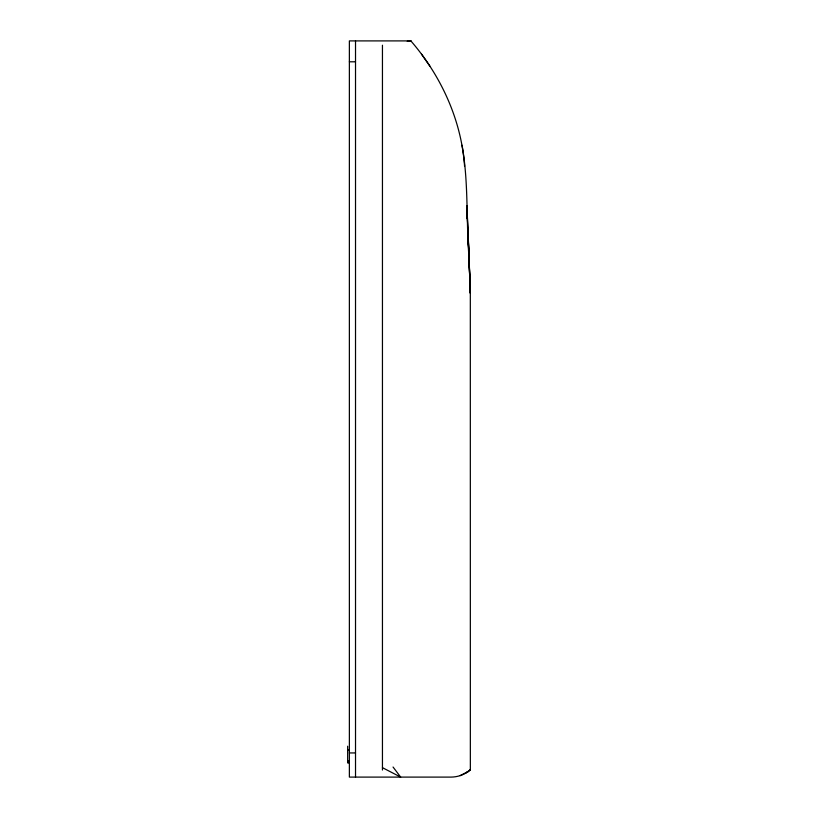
<?xml version="1.0" encoding="UTF-8"?>
<svg xmlns="http://www.w3.org/2000/svg" width="818" height="818" viewBox="0 0 818 818"><rect width="100%" height="100%" fill="white"/><g stroke="black" fill="none" stroke-linecap="round" stroke-linejoin="round"><path stroke-width="1.23" d="M464.583 166.31C461.444 120.134 441.014 75.747 410.861 40.9L349.368 40.9L349.368 777.1L451.117 777.1C458.121 777.028 465.176 774.482 470.35 769.718L470.319 292.108M466.495 772.713L470.35 769.697L466.945 772.478M468.131 771.517L460.074 775.668M408.509 41.401L410.861 40.9L407.252 41.299M408.448 41.329L410.861 40.9M349.368 61.8L355.523 61.8M347.65 750.229L349.368 750.229M347.65 750.423L349.368 750.423M349.368 752.938L355.523 752.938M347.65 761.108L349.368 761.108L347.65 761.292M347.65 761.364L349.368 761.456M347.65 761.773L349.368 761.773M347.65 761.885L349.368 761.957M347.65 762.079L349.368 762.151M347.65 762.478L349.368 762.417M349.368 762.887L347.65 762.887L347.65 746.21M382.446 767.652L400.677 777.1L393.049 767.028M421.495 54.121L429.798 66.002M462.017 145.236C468.745 182.506 466.045 220.686 469.062 258.304M470.34 292.547L470.35 293.12L466.945 205.727L466.945 218.488M466.945 205.727L470.35 293.12L468.162 234.827L469.961 281.781M470.156 287.445L470.33 292.394M382.446 45.215L382.446 770.024M355.523 40.9L355.523 777.1"/></g></svg>
